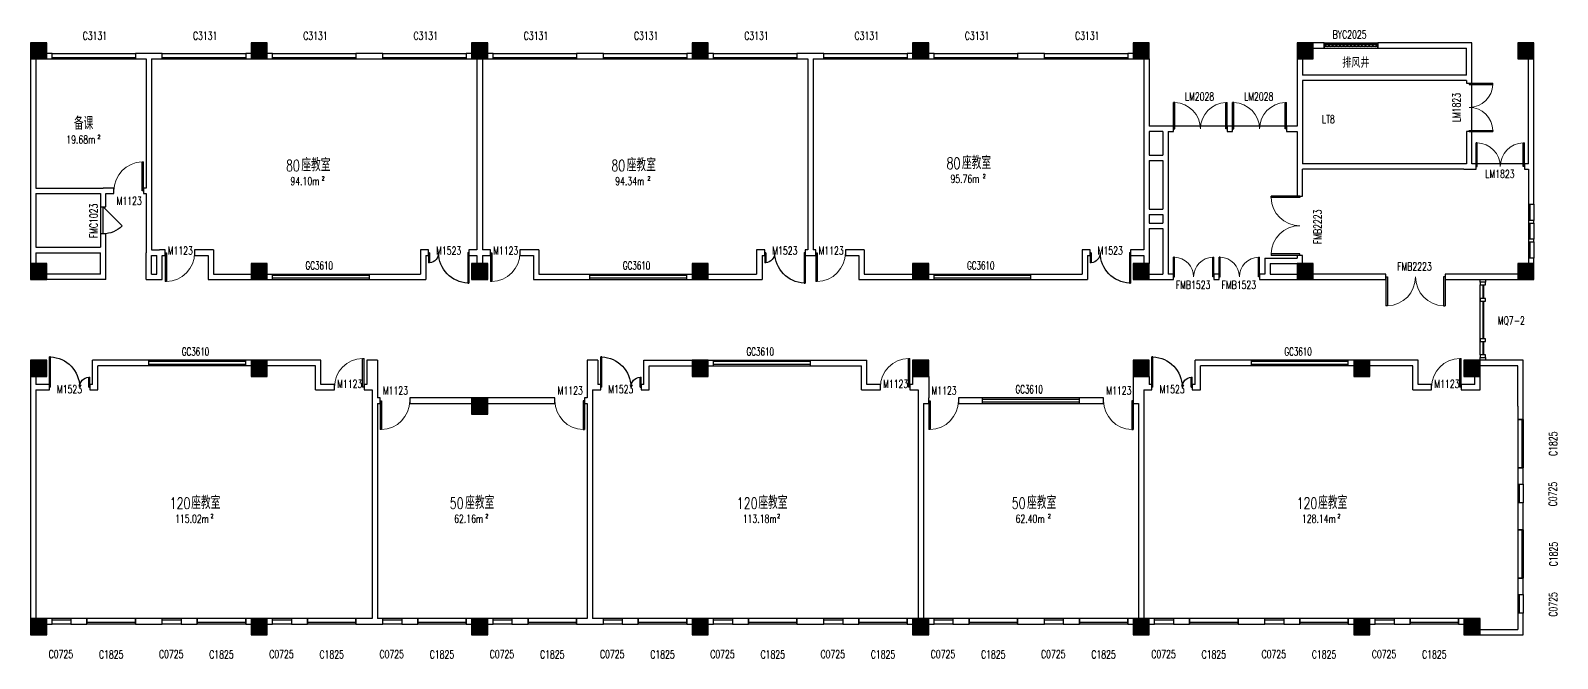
# Model space of a CAD drawing. Header units: millimetres. Extents: x 0 to 180559, y 0 to 202470.
# Drawn here: x 95007 to 151785, y 35522 to 58853 of the extents above; entities that cross this region are included whole.
import ezdxf

# ---------------------------------------------------------------- set-up
doc = ezdxf.new("R2010")
doc.units = ezdxf.units.MM
doc.linetypes.add('DASH', pattern=[0.35, 0.25, -0.1])
for name, color, linetype in [('3T_BAR', 7, 'Continuous'), ('COLUMN', 242, 'Continuous'), ('CURTWALL', 122, 'Continuous'), ('DOOR', 242, 'Continuous'), ('DOOR_FIRE', 4, 'Continuous'), ('DOOR_FIRE_TEXT', 7, 'Continuous'), ('PUB_HATCH', 8, 'Continuous'), ('SPACE', 7, 'Continuous'), ('WALL', 152, 'Continuous'), ('WINDOW', 122, 'Continuous'), ('WINDOW_TEXT', 7, 'Continuous')]:
    doc.layers.add(name, color=color, linetype=linetype)
doc.styles.add('_TCH_SPACE', font='SIMPLEX', dxfattribs={"height": 5, "bigfont": 'GBCBIG'})
doc.styles.add('_TCH_WINDOW', font='SIMPLEX', dxfattribs={"height": 3.5, "bigfont": 'GBCBIG'})
doc.styles.add('仿宋单线', font='tjromans.shx', dxfattribs={"width": 0.65, "bigfont": 'tjhztxt.shx'})

# ---------------------------------------------------------------- blocks, each defined once
blk = doc.blocks.new('WD-HIGH')
at = {"layer": 'WINDOW'}
for p, q in [((1050564, 1525426), (1050564, 1525626)), ((1054164, 1525426), (1054164, 1525626))]:
    blk.add_line(p, q, dxfattribs=at)
at = {"layer": 'WINDOW', "linetype": 'DASH', "extrusion": (0, 0, -1)}
for p, q in [((1054164, 1525576), (1050564, 1525576)), ((1054164, 1525476), (1050564, 1525476))]:
    blk.add_line(p, q, dxfattribs=at)
at = {"layer": 'WINDOW_TEXT', "style": '仿宋单线', "width": 0.65}
blk.add_text('GC3610', height=300, dxfattribs=at).set_placement((1051788, 1525799))
blk = doc.blocks.new('$WINLIB2D$00000004')
at = {"color": 0}
for points in [[(-0.5, 0.5), (-0.5, -0.5)], [(-0.5, 0.5), (0.5, 0.5)], [(0.5, -0.5), (0.5, 0.5)], [(-0.5, 0.241), (0.5, 0.241)], [(-0.5, -0.5), (0.5, -0.5)]]:
    blk.add_lwpolyline(points, dxfattribs=at)
blk = doc.blocks.new('$DorLib2D$00000002')
for p, q in [((-0.5, 0), (-0.5, 0.4875)), ((-0.475, 0.4875), (-0.5, 0.4875)), ((-0.475, 0), (-0.475, 0.4875)), ((0.475, 0), (0.475, 0.4875)), ((0.475, 0.4875), (0.5, 0.4875)), ((0.5, 0), (0.5, 0.4875)), ((-0.5, 0), (-0.475, 0)), ((0.5, 0), (0.475, 0))]:
    blk.add_line(p, q)
at = {"lineweight": 13}
for centre, start, end in [((-0.4875, 0), 0, 88.53072), ((0.4875, 0), 91.46928, 180)]:
    blk.add_arc(centre, 0.4875, start, end, dxfattribs=at)
blk = doc.blocks.new('_FZH')
blk.add_lwpolyline([(-0.5, -0.5), (0.5, -0.5), (0.5, 0.5), (-0.5, 0.5)], close=True)
at = {"layer": 'PUB_HATCH'}
blk.add_solid([(-0.5, -0.5), (0.5, -0.5), (-0.5, 0.5), (0.5, 0.5)], dxfattribs=at)
blk = doc.blocks.new('$DorLib2D$00000001')
for p, q in [((0.45, 0.975), (0.5, 0.975)), ((0.45, 0), (0.45, 0.975)), ((0.5, 0), (0.5, 0.975)), ((0.5, 0), (0.45, 0))]:
    blk.add_line(p, q)
at = {"lineweight": 13}
blk.add_arc((0.475, 0), 0.975, 91.4693, 180, dxfattribs=at)
blk = doc.blocks.new('$DorLib2D$00000225')
at = {"color": 0}
for p, q in [((0.475, -0.001), (0.475, 0.752)), ((0.475, 0.752), (0.5, 0.752)), ((0.5, -0.001), (0.5, 0.752)), ((-0.5, 0), (-0.5, 0.252)), ((-0.475, 0.252), (-0.5, 0.252)), ((-0.475, 0), (-0.475, 0.252)), ((-0.475, 0), (-0.5, 0)), ((0.475, -0.001), (0.5, -0.001))]:
    blk.add_line(p, q, dxfattribs=at)
for centre, radius, start, end in [((0.505, -0.002), 0.755, 92.2493, 179.7238), ((-0.501, 0.003), 0.251, 359.7899, 84.0974)]:
    blk.add_arc(centre, radius, start, end, dxfattribs=at)
blk = doc.blocks.new('$WINLIB2D$00000039')
at = {"color": 0}
for points in [[(-0.5, 0.5), (-0.5, -0.5)], [(0.5, 0.5), (-0.5, 0.5)], [(0.5, -0.5), (0.5, 0.5)], [(-0.5, 0.167), (0.5, 0.167)], [(-0.452, -0.167), (-0.5, 0.084)], [(-0.384, -0.167), (-0.448, 0.167)], [(-0.316, -0.167), (-0.38, 0.167)], [(-0.248, -0.167), (-0.312, 0.167)], [(-0.18, -0.167), (-0.244, 0.167)], [(-0.112, -0.167), (-0.176, 0.167)], [(-0.044, -0.167), (-0.108, 0.167)], [(0.024, -0.167), (-0.04, 0.167)], [(0.092, -0.167), (0.028, 0.167)], [(0.16, -0.167), (0.096, 0.167)], [(0.228, -0.167), (0.164, 0.167)], [(0.296, -0.167), (0.232, 0.167)], [(0.364, -0.167), (0.3, 0.167)], [(0.432, -0.167), (0.368, 0.167)], [(0.5, -0.167), (0.436, 0.167)], [(-0.5, -0.167), (0.5, -0.167)], [(0.5, -0.5), (-0.5, -0.5)]]:
    blk.add_lwpolyline(points, dxfattribs=at)
blk = doc.blocks.new('$DorLib2D$00000114')
at = {"color": 0}
blk.add_line((0.5, 0), (-0.207, 0.707), dxfattribs=at)
blk.add_arc((0.5, 0), 1, 135, 180, dxfattribs=at)

msp = doc.modelspace()

# ---------------------------------------------------------------- linework, layer by layer
at = {"layer": '3T_BAR'}
for p, q in [((148907, 49500), (148907, 49400)), ((149107, 49500), (148907, 49500)), ((148907, 49400), (149107, 49400)), ((149107, 49400), (149107, 49500)), ((148907, 48900), (148907, 48800)), ((149107, 48900), (148907, 48900)), ((149107, 48800), (149107, 48900)), ((148907, 48800), (149107, 48800)), ((148907, 47400), (148907, 47300)), ((149107, 47400), (148907, 47400)), ((148907, 47300), (149107, 47300)), ((149107, 47300), (149107, 47400)), ((148907, 46800), (148907, 46700)), ((149107, 46800), (148907, 46800)), ((148907, 46700), (149107, 46700)), ((149107, 46700), (149107, 46800))]:
    msp.add_line(p, q, dxfattribs=at)
at = {"layer": '3T_BAR', "ltscale": 20}
msp.add_line((148907, 46800), (148907, 49400), dxfattribs=at)
for points in [[(148907, 49600), (149107, 49600), (149107, 49500), (148907, 49500)], [(148907, 46700), (149107, 46700), (149107, 46600), (148907, 46600)]]:
    msp.add_lwpolyline(points, close=True, dxfattribs=at)
at = {"layer": 'CURTWALL'}
for p, q in [((149012, 49400), (149012, 48900)), ((149032, 49400), (149032, 48900)), ((149012, 48800), (149012, 47400)), ((149032, 48800), (149032, 47400)), ((149012, 47300), (149012, 46800)), ((149032, 47300), (149032, 46800))]:
    msp.add_line(p, q, dxfattribs=at)
at = {"layer": 'DOOR_FIRE'}
msp.add_line((97707, 51300), (97707, 52300), dxfattribs=at)
at = {"layer": 'WALL'}
for p, q in [((95807, 58000), (95607, 58000)), ((95807, 57800), (95807, 58000)), ((99407, 58000), (98907, 58000)), ((98907, 58000), (98907, 57800)), ((99907, 58000), (99407, 58000)), ((99907, 57800), (99907, 58000)), ((103207, 58000), (103007, 58000)), ((103007, 58000), (103007, 57800)), ((104007, 58000), (103807, 58000)), ((104007, 57800), (104007, 58000)), ((108107, 58000), (107107, 58000)), ((107107, 58000), (107107, 57800)), ((108107, 57800), (108107, 58000)), ((111407, 58000), (111207, 58000)), ((111207, 58000), (111207, 57800)), ((112207, 58000), (112007, 58000)), ((112207, 57800), (112207, 58000)), ((116307, 58000), (115307, 58000)), ((115307, 58000), (115307, 57800)), ((116307, 57800), (116307, 58000)), ((119607, 58000), (119407, 58000)), ((119407, 58000), (119407, 57800)), ((120407, 58000), (120207, 58000)), ((120407, 57800), (120407, 58000)), ((124007, 58000), (123507, 58000)), ((123507, 58000), (123507, 57800)), ((124507, 58000), (124007, 58000)), ((124507, 57800), (124507, 58000)), ((127807, 58000), (127607, 58000)), ((127607, 58000), (127607, 57800)), ((128607, 58000), (128407, 58000)), ((128607, 57800), (128607, 58000)), ((132707, 58000), (131707, 58000)), ((131707, 58000), (131707, 57800)), ((132707, 57800), (132707, 58000)), ((136007, 58000), (135807, 58000)), ((135807, 58000), (135807, 57800)), ((143107, 58400), (142707, 58400)), ((142707, 58200), (143107, 58200)), ((143107, 58200), (143107, 58400)), ((148607, 58400), (145107, 58400)), ((145107, 58400), (145107, 58200)), ((145107, 58200), (148407, 58200)), ((148407, 57200), (148407, 58200)), ((148607, 57120), (148607, 58400)), ((95007, 57800), (95007, 52900)), ((95207, 57800), (95207, 53000)), ((95607, 57800), (95807, 57800)), ((98907, 57800), (99307, 57800)), ((99307, 57800), (99307, 53000)), ((99507, 57800), (99907, 57800)), ((99507, 57800), (99507, 52900)), ((103007, 57800), (103207, 57800)), ((103807, 57800), (104007, 57800)), ((107107, 57800), (108107, 57800)), ((111207, 57800), (111407, 57800)), ((111607, 57800), (111607, 50700)), ((111807, 57800), (111807, 50700)), ((112007, 57800), (112207, 57800)), ((115307, 57800), (116307, 57800)), ((119407, 57800), (119607, 57800)), ((120207, 57800), (120407, 57800)), ((123507, 57800), (123907, 57800)), ((123907, 57800), (123907, 50700)), ((124107, 57800), (124107, 50700)), ((124107, 57800), (124507, 57800)), ((127607, 57800), (127807, 57800)), ((128407, 57800), (128607, 57800)), ((131707, 57800), (132707, 57800)), ((135807, 57800), (136007, 57800)), ((136407, 57800), (136407, 55200)), ((136607, 57800), (136607, 55300)), ((142107, 57800), (142107, 57120)), ((142307, 57800), (142307, 57200)), ((150707, 53900), (150707, 57800)), ((150907, 53800), (150907, 57800)), ((142107, 57120), (142107, 55300)), ((148407, 57200), (142307, 57200)), ((148407, 57000), (142307, 57000)), ((142307, 57000), (142307, 55200)), ((148407, 57000), (148407, 56900)), ((148407, 56900), (148607, 56900)), ((148607, 56900), (148607, 57120)), ((136407, 55200), (136407, 54120)), ((137007, 55300), (136607, 55300)), ((136607, 55100), (136607, 54220)), ((137107, 55100), (136607, 55100)), ((137507, 55300), (137007, 55300)), ((137107, 55100), (137107, 54220)), ((137307, 55100), (137507, 55100)), ((137307, 55100), (137307, 54120)), ((137507, 55100), (137507, 55300)), ((139707, 55300), (139507, 55300)), ((139507, 55300), (139507, 55100)), ((139507, 55100), (139707, 55100)), ((139707, 55100), (139707, 55300)), ((142107, 55300), (141707, 55300)), ((141707, 55300), (141707, 55100)), ((141707, 55100), (142107, 55100)), ((142107, 55100), (142107, 53800)), ((142307, 55200), (142307, 53900)), ((148607, 55100), (148407, 55100)), ((148407, 55100), (148407, 53900)), ((148607, 53900), (148607, 55100)), ((136407, 54120), (136407, 52120)), ((136607, 54220), (137107, 54220)), ((136607, 54020), (137107, 54020)), ((136607, 54020), (136607, 52220)), ((137107, 54020), (137107, 52220)), ((137307, 54120), (137307, 52720)), ((142107, 53800), (142107, 52700)), ((148407, 53900), (142307, 53900)), ((142307, 52700), (142307, 53700)), ((148307, 53700), (142307, 53700)), ((148307, 53700), (148757, 53700)), ((148757, 53900), (148607, 53900)), ((148757, 53700), (148757, 53900)), ((150707, 53900), (150557, 53900)), ((150557, 53900), (150557, 53700)), ((150557, 53700), (150707, 53700)), ((150707, 53700), (150707, 52400)), ((150907, 52400), (150907, 53800)), ((95007, 52900), (95007, 50700)), ((95207, 53000), (97707, 53000)), ((98107, 53000), (97707, 53000)), ((98107, 52800), (98107, 53000)), ((99307, 53000), (99207, 53000)), ((99207, 53000), (99207, 52800)), ((99507, 52900), (99507, 50700)), ((95207, 52800), (97607, 52800)), ((95207, 52800), (95207, 50800)), ((97607, 52800), (97607, 52300)), ((97607, 52300), (97807, 52300)), ((97807, 52800), (98107, 52800)), ((97807, 52300), (97807, 52800)), ((99207, 52800), (99307, 52800)), ((99307, 52800), (99307, 50600)), ((137307, 52720), (137307, 52120)), ((142107, 52700), (142307, 52700)), ((150707, 52400), (150907, 52400)), ((136407, 52120), (136407, 51600)), ((136607, 52220), (137107, 52220)), ((136607, 52020), (136967, 52020)), ((136607, 52020), (136607, 51700)), ((136607, 51700), (137107, 51700)), ((136967, 52020), (137107, 52020)), ((137107, 52020), (137107, 51700)), ((137307, 52120), (137307, 51600)), ((150907, 51800), (150707, 51800)), ((150707, 51800), (150707, 51700)), ((150707, 51700), (150907, 51700)), ((150907, 51700), (150907, 51800)), ((97807, 51300), (97607, 51300)), ((97607, 51300), (97607, 50800)), ((97807, 50700), (97807, 51300)), ((136407, 51600), (136407, 50700)), ((136607, 51500), (137107, 51500)), ((136607, 51500), (136607, 50600)), ((137107, 51500), (137107, 49800)), ((137307, 51600), (137307, 49800)), ((95007, 50700), (95007, 50200)), ((95207, 50800), (97607, 50800)), ((95207, 50600), (97607, 50600)), ((95207, 50600), (95207, 50200)), ((97607, 49800), (97607, 50600)), ((97807, 49600), (97807, 50700)), ((99307, 49600), (99307, 50600)), ((99507, 50700), (99807, 50700)), ((100007, 50700), (99807, 50700)), ((100007, 50500), (100007, 50700)), ((101807, 50700), (101107, 50700)), ((101107, 50700), (101107, 50500)), ((101807, 50700), (101807, 49800)), ((109807, 50700), (109507, 50700)), ((109507, 50700), (109507, 49800)), ((109807, 50500), (109807, 50700)), ((111607, 50700), (111307, 50700)), ((111307, 50700), (111307, 50500)), ((112107, 50700), (111807, 50700)), ((112107, 50500), (112107, 50700)), ((113907, 50700), (113207, 50700)), ((113207, 50700), (113207, 50500)), ((113907, 50700), (113907, 49800)), ((122307, 50700), (122007, 50700)), ((122007, 50700), (122007, 49800)), ((122307, 50500), (122307, 50700)), ((123907, 50700), (123807, 50700)), ((123807, 50700), (123807, 50500)), ((124207, 50700), (124107, 50700)), ((124207, 50500), (124207, 50700)), ((126007, 50700), (125307, 50700)), ((125307, 50700), (125307, 50500)), ((126007, 50700), (126007, 49800)), ((134407, 50700), (134107, 50700)), ((134107, 50700), (134107, 49800)), ((134407, 50500), (134407, 50700)), ((136407, 50700), (135907, 50700)), ((135907, 50700), (135907, 50500)), ((136607, 50600), (136607, 50200)), ((150907, 51100), (150707, 51100)), ((150707, 51100), (150707, 51000)), ((150707, 51000), (150907, 51000)), ((150907, 51000), (150907, 51100)), ((99507, 50500), (99707, 50500)), ((99507, 49800), (99507, 50500)), ((99707, 49800), (99707, 50500)), ((99907, 49600), (99907, 50500)), ((99907, 50500), (100007, 50500)), ((101107, 50500), (101607, 50500)), ((101607, 50500), (101607, 49600)), ((109707, 50500), (109807, 50500)), ((109707, 50500), (109707, 49600)), ((111307, 50500), (111607, 50500)), ((111607, 50500), (111607, 50200)), ((111807, 50500), (112107, 50500)), ((111807, 50500), (111807, 50200)), ((113207, 50500), (113707, 50500)), ((113707, 50500), (113707, 49600)), ((122207, 50500), (122307, 50500)), ((122207, 50500), (122207, 49600)), ((123807, 50500), (124007, 50500)), ((124007, 50500), (124207, 50500)), ((125307, 50500), (125807, 50500)), ((125807, 50500), (125807, 49600)), ((134307, 50500), (134407, 50500)), ((134307, 50500), (134307, 49600)), ((135907, 50500), (136407, 50500)), ((136407, 50500), (136407, 50200)), ((140907, 50400), (142107, 50400)), ((140907, 50400), (140907, 49800)), ((141107, 50200), (142107, 50200)), ((141107, 50200), (141107, 49800)), ((142307, 50500), (142107, 50500)), ((142107, 50500), (142107, 50400)), ((142307, 50200), (142307, 50500)), ((150907, 50400), (150707, 50400)), ((150707, 50400), (150707, 50200)), ((150907, 50200), (150907, 50400)), ((97607, 49800), (95607, 49800)), ((97807, 49600), (95607, 49600)), ((99307, 49600), (99907, 49600)), ((99507, 49800), (99707, 49800)), ((101607, 49600), (103207, 49600)), ((101807, 49800), (103207, 49800)), ((103807, 49800), (109507, 49800)), ((103807, 49600), (109707, 49600)), ((113707, 49600), (119607, 49600)), ((113907, 49800), (119607, 49800)), ((120207, 49800), (122007, 49800)), ((120207, 49600), (122207, 49600)), ((125807, 49600), (127807, 49600)), ((126007, 49800), (127807, 49800)), ((128407, 49800), (134107, 49800)), ((128407, 49600), (134307, 49600)), ((136607, 49800), (137107, 49800)), ((136607, 49600), (137007, 49600)), ((137007, 49600), (137507, 49600)), ((137507, 49800), (137307, 49800)), ((137507, 49600), (137507, 49800)), ((139207, 49800), (139007, 49800)), ((139007, 49800), (139007, 49600)), ((139007, 49600), (139207, 49600)), ((139207, 49600), (139207, 49800)), ((140907, 49800), (140707, 49800)), ((140707, 49800), (140707, 49600)), ((140707, 49600), (141207, 49600)), ((141107, 49800), (142107, 49800)), ((141207, 49600), (142107, 49600)), ((145407, 49800), (142707, 49800)), ((142707, 49600), (145407, 49600)), ((145407, 49600), (145407, 49800)), ((150307, 49800), (147607, 49800)), ((147607, 49800), (147607, 49600)), ((147607, 49600), (150307, 49600)), ((97307, 45700), (97307, 46600)), ((103207, 46600), (97307, 46600)), ((105807, 46600), (103807, 46600)), ((105807, 45700), (105807, 46600)), ((107507, 46600), (107507, 45700)), ((107907, 46600), (107507, 46600)), ((107907, 46600), (107907, 45600)), ((115707, 46600), (115707, 45600)), ((116107, 46600), (115707, 46600)), ((116107, 46600), (116107, 45700)), ((117807, 45700), (117807, 46600)), ((117807, 46600), (119607, 46600)), ((120207, 46600), (126107, 46600)), ((126107, 45700), (126107, 46600)), ((138307, 45700), (138307, 46600)), ((144207, 46600), (138307, 46600)), ((146607, 46600), (144807, 46600)), ((146607, 45700), (146607, 46600)), ((150507, 46600), (148907, 46600)), ((150507, 44900), (150507, 46600)), ((95007, 46000), (95007, 45600)), ((95207, 46000), (95207, 45700)), ((95307, 46300), (95307, 46300)), ((95307, 46200), (95307, 46200)), ((95307, 46100), (95307, 46100)), ((97507, 45500), (97507, 46400)), ((103207, 46400), (97507, 46400)), ((105607, 46400), (103807, 46400)), ((105607, 45500), (105607, 46400)), ((118007, 45500), (118007, 46400)), ((118007, 46400), (119607, 46400)), ((120207, 46400), (125907, 46400)), ((125907, 45500), (125907, 46400)), ((127807, 46000), (127807, 45700)), ((128407, 46000), (128407, 45600)), ((136007, 46000), (136007, 45600)), ((136607, 46000), (136607, 45700)), ((138507, 45500), (138507, 46400)), ((144207, 46400), (138507, 46400)), ((146407, 46400), (144807, 46400)), ((146407, 45500), (146407, 46400)), ((148707, 45700), (148707, 46000)), ((150307, 46400), (148907, 46400)), ((148907, 45500), (148907, 46000)), ((150307, 44900), (150307, 46400)), ((95007, 45600), (95007, 37000)), ((95707, 45700), (95207, 45700)), ((95207, 45500), (95707, 45500)), ((95207, 45500), (95207, 37000)), ((95707, 45500), (95707, 45700)), ((97307, 45700), (97207, 45700)), ((97207, 45700), (97207, 45500)), ((97207, 45500), (97507, 45500)), ((105607, 45500), (106307, 45500)), ((106307, 45700), (105807, 45700)), ((106307, 45500), (106307, 45700)), ((107507, 45700), (107407, 45700)), ((107407, 45700), (107407, 45500)), ((107407, 45500), (107707, 45500)), ((107707, 45500), (107707, 44900)), ((107907, 45600), (107907, 45200)), ((115707, 45600), (115707, 45200)), ((115907, 45500), (116207, 45500)), ((115907, 45500), (115907, 44900)), ((116207, 45700), (116107, 45700)), ((116207, 45500), (116207, 45700)), ((117807, 45700), (117707, 45700)), ((117707, 45700), (117707, 45500)), ((117707, 45500), (118007, 45500)), ((125907, 45500), (126607, 45500)), ((126607, 45700), (126107, 45700)), ((126607, 45500), (126607, 45700)), ((127807, 45700), (127707, 45700)), ((127707, 45700), (127707, 45500)), ((127707, 45500), (128007, 45500)), ((128007, 45500), (128007, 44900)), ((128407, 45600), (128407, 45200)), ((136007, 45600), (136007, 45200)), ((136407, 45500), (136707, 45500)), ((136407, 45500), (136407, 44900)), ((136707, 45700), (136607, 45700)), ((136707, 45500), (136707, 45700)), ((138307, 45700), (138207, 45700)), ((138207, 45700), (138207, 45500)), ((138207, 45500), (138507, 45500)), ((146407, 45500), (147107, 45500)), ((147107, 45700), (146607, 45700)), ((147107, 45500), (147107, 45700)), ((148707, 45700), (148207, 45700)), ((148207, 45700), (148207, 45500)), ((148207, 45500), (148907, 45500)), ((107707, 44900), (107707, 37000)), ((108007, 45200), (107907, 45200)), ((107907, 45000), (108007, 45000)), ((107907, 45000), (107907, 37000)), ((108007, 45000), (108007, 45200)), ((111407, 45200), (109107, 45200)), ((109107, 45200), (109107, 45000)), ((109107, 45000), (111407, 45000)), ((114507, 45200), (112007, 45200)), ((112007, 45000), (114507, 45000)), ((114507, 45000), (114507, 45200)), ((115707, 45200), (115607, 45200)), ((115607, 45200), (115607, 45000)), ((115607, 45000), (115707, 45000)), ((115707, 45000), (115707, 37000)), ((115907, 44900), (115907, 37000)), ((128007, 44900), (128007, 37000)), ((128207, 45000), (128407, 45000)), ((128207, 45000), (128207, 37000)), ((128407, 45000), (128407, 45200)), ((134907, 45200), (129507, 45200)), ((129507, 45200), (129507, 45000)), ((129507, 45000), (134907, 45000)), ((134907, 45000), (134907, 45200)), ((136007, 45200), (136007, 45000)), ((136007, 45000), (136207, 45000)), ((136207, 45000), (136207, 37000)), ((136407, 44900), (136407, 37000)), ((150307, 44900), (150307, 44400)), ((150507, 44400), (150507, 44900)), ((150307, 44400), (150507, 44400)), ((150507, 42600), (150307, 42600)), ((150307, 42600), (150307, 42000)), ((150507, 42000), (150507, 42600)), ((150307, 42000), (150507, 42000)), ((150507, 41300), (150307, 41300)), ((150307, 41300), (150307, 40300)), ((150507, 40300), (150507, 41300)), ((150307, 40300), (150507, 40300)), ((150507, 38500), (150307, 38500)), ((150307, 38500), (150307, 37900)), ((150507, 37900), (150507, 38500)), ((150307, 37900), (150507, 37900)), ((95806, 37000), (95607, 37000)), ((95806, 36800), (95806, 37000)), ((97106, 37000), (96506, 37000)), ((96506, 37000), (96506, 36800)), ((97106, 36800), (97106, 37000)), ((99907, 37000), (98906, 37000)), ((98906, 37000), (98906, 36800)), ((99907, 36800), (99907, 37000)), ((101207, 37000), (100607, 37000)), ((100607, 37000), (100607, 36800)), ((101207, 36800), (101207, 37000)), ((103207, 37000), (103007, 37000)), ((103007, 37000), (103007, 36800)), ((104007, 37000), (103807, 37000)), ((104007, 36800), (104007, 37000)), ((105307, 37000), (104707, 37000)), ((104707, 37000), (104707, 36800)), ((105307, 36800), (105307, 37000)), ((107707, 37000), (107107, 37000)), ((107107, 37000), (107107, 36800)), ((108107, 37000), (107907, 37000)), ((108107, 36800), (108107, 37000)), ((109407, 37000), (108807, 37000)), ((108807, 37000), (108807, 36800)), ((109407, 36800), (109407, 37000)), ((111407, 37000), (111207, 37000)), ((111207, 37000), (111207, 36800)), ((112207, 37000), (112007, 37000)), ((112207, 36800), (112207, 37000)), ((113507, 37000), (112907, 37000)), ((112907, 37000), (112907, 36800)), ((113507, 36800), (113507, 37000)), ((115707, 37000), (115307, 37000)), ((115307, 37000), (115307, 36800)), ((116307, 37000), (115907, 37000)), ((116307, 36800), (116307, 37000)), ((117607, 37000), (117007, 37000)), ((117007, 37000), (117007, 36800)), ((117607, 36800), (117607, 37000)), ((119607, 37000), (119407, 37000)), ((119407, 37000), (119407, 36800)), ((120407, 37000), (120207, 37000)), ((120407, 36800), (120407, 37000)), ((121707, 37000), (121107, 37000)), ((121107, 37000), (121107, 36800)), ((121707, 36800), (121707, 37000)), ((124507, 37000), (123507, 37000)), ((123507, 37000), (123507, 36800)), ((124507, 36800), (124507, 37000)), ((125807, 37000), (125207, 37000)), ((125207, 37000), (125207, 36800)), ((125807, 36800), (125807, 37000)), ((127807, 37000), (127607, 37000)), ((127607, 37000), (127607, 36800)), ((128607, 37000), (128407, 37000)), ((128607, 36800), (128607, 37000)), ((129907, 37000), (129307, 37000)), ((129307, 37000), (129307, 36800)), ((129907, 36800), (129907, 37000)), ((132707, 37000), (131707, 37000)), ((131707, 37000), (131707, 36800)), ((132707, 36800), (132707, 37000)), ((134007, 37000), (133407, 37000)), ((133407, 37000), (133407, 36800)), ((134007, 36800), (134007, 37000)), ((136007, 37000), (135807, 37000)), ((135807, 37000), (135807, 36800)), ((136807, 37000), (136607, 37000)), ((136807, 36800), (136807, 37000)), ((138107, 37000), (137507, 37000)), ((137507, 37000), (137507, 36800)), ((138107, 36800), (138107, 37000)), ((140907, 37000), (139907, 37000)), ((139907, 37000), (139907, 36800)), ((140907, 36800), (140907, 37000)), ((142207, 37000), (141607, 37000)), ((141607, 37000), (141607, 36800)), ((142207, 36800), (142207, 37000)), ((144207, 37000), (144007, 37000)), ((144007, 37000), (144007, 36800)), ((145007, 37000), (144807, 37000)), ((145007, 36800), (145007, 37000)), ((146307, 37000), (145707, 37000)), ((145707, 37000), (145707, 36800)), ((146307, 36800), (146307, 37000)), ((148307, 37000), (148107, 37000)), ((148107, 37000), (148107, 36800)), ((150507, 37200), (150307, 37200)), ((150307, 37200), (150307, 36600)), ((150507, 36400), (150507, 37200)), ((95607, 36800), (95806, 36800)), ((96506, 36800), (97106, 36800)), ((98906, 36800), (99907, 36800)), ((100607, 36800), (101207, 36800)), ((103007, 36800), (103207, 36800)), ((103807, 36800), (104007, 36800)), ((104707, 36800), (105307, 36800)), ((107107, 36800), (107607, 36800)), ((107607, 36800), (108107, 36800)), ((108807, 36800), (109407, 36800)), ((111207, 36800), (111407, 36800)), ((112007, 36800), (112207, 36800)), ((112907, 36800), (113507, 36800)), ((115307, 36800), (115807, 36800)), ((115807, 36800), (116307, 36800)), ((117007, 36800), (117607, 36800)), ((119407, 36800), (119607, 36800)), ((120207, 36800), (120407, 36800)), ((121107, 36800), (121707, 36800)), ((123507, 36800), (124507, 36800)), ((125207, 36800), (125807, 36800)), ((127607, 36800), (127807, 36800)), ((128407, 36800), (128607, 36800)), ((129307, 36800), (129907, 36800)), ((131707, 36800), (132707, 36800)), ((133407, 36800), (134007, 36800)), ((135807, 36800), (136007, 36800)), ((136607, 36800), (136807, 36800)), ((137507, 36800), (138107, 36800)), ((139907, 36800), (140907, 36800)), ((141607, 36800), (142207, 36800)), ((144007, 36800), (144207, 36800)), ((144807, 36800), (145007, 36800)), ((145707, 36800), (146307, 36800)), ((148107, 36800), (148307, 36800)), ((148907, 36600), (150307, 36600)), ((148907, 36400), (150507, 36400))]:
    msp.add_line(p, q, dxfattribs=at)
at = {"layer": 'WINDOW'}
for p, q in [((148607, 55100), (148607, 56900)), ((139507, 55300), (137507, 55300)), ((141707, 55300), (139707, 55300)), ((150557, 53900), (148757, 53900))]:
    msp.add_line(p, q, dxfattribs=at)
at = {"layer": 'WINDOW', "ltscale": 20}
msp.add_lwpolyline([(97607, 52300), (97607, 51300)], dxfattribs=at)

# ---------------------------------------------------------------- block references
at = {"layer": 'COLUMN', "xscale": 600}
for p, yscale, zscale in [((95307, 58100), 600, 600), ((103507, 58100), 600, 600), ((111707, 58100), 600, 600), ((119907, 58100), 600, 600), ((128107, 58100), 600, 600), ((136307, 58100), 600, 600), ((95307, 49900), 600, 600), ((103507, 49900), 600, 600), ((111707, 49900), 600, 600), ((119907, 49900), 600, 600), ((128107, 49900), 600, 600), ((136307, 49900), 600, 600), ((95307, 46300), 600, 600), ((103507, 46300), 600, 600), ((119907, 46300), 600, 600), ((128107, 46300), 600, 600), ((136307, 46300), 600, 600), ((144507, 46300), 600, 600), ((148607, 46300), 600, 600), ((111707, 44900), 599.999999725027, 599.999999725027), ((95307, 36700), 600, 600), ((103507, 36700), 600, 600), ((111707, 36700), 600, 600), ((119907, 36700), 600, 600), ((128107, 36700), 600, 600), ((136307, 36700), 600, 600), ((144507, 36700), 600, 600), ((148607, 36700), 600, 600)]:
    msp.add_blockref('_FZH', p, dxfattribs=dict(at, yscale=yscale, zscale=zscale))
at = {"layer": 'COLUMN', "xscale": 600, "yscale": 600, "zscale": 600, "rotation": 90}
for p in [(142407, 58100), (150607, 58100), (142407, 49900), (150607, 49900)]:
    msp.add_blockref('_FZH', p, dxfattribs=at)
at = {"layer": 'DOOR'}
ref = msp.add_blockref('$DorLib2D$00000002', (148507, 56000), dxfattribs=dict(at, xscale=-1800, yscale=-1800, zscale=-1800, rotation=89.9999999998585))
ref.add_attrib('A', 'LM1823', (148180, 55445), dxfattribs={"layer": 'WINDOW_TEXT', "ltscale": 20, "height": 297.5, "rotation": 90, "style": '_TCH_WINDOW', "width": 0.705882})
ref = msp.add_blockref('$DorLib2D$00000002', (138507, 55200), dxfattribs=dict(at, xscale=2000, yscale=-2000, zscale=2000, rotation=180))
ref.add_attrib('A', 'LM2028', (137932, 56250), dxfattribs={"layer": 'WINDOW_TEXT', "ltscale": 20, "height": 297.5, "style": '_TCH_WINDOW', "width": 0.705882})
ref = msp.add_blockref('$DorLib2D$00000002', (140707, 55200), dxfattribs=dict(at, xscale=2000, yscale=-2000, zscale=2000, rotation=180))
ref.add_attrib('A', 'LM2028', (140132, 56252), dxfattribs={"layer": 'WINDOW_TEXT', "ltscale": 20, "height": 297.5, "style": '_TCH_WINDOW', "width": 0.705882})
ref = msp.add_blockref('$DorLib2D$00000002', (149657, 53800), dxfattribs=dict(at, xscale=1800, yscale=-1800, zscale=1800, rotation=179.9999999997506))
ref.add_attrib('A', 'LM1823', (149102, 53376), dxfattribs={"layer": 'WINDOW_TEXT', "ltscale": 20, "height": 297.5, "rotation": 360, "style": '_TCH_WINDOW', "width": 0.705882})
ref = msp.add_blockref('$DorLib2D$00000001', (98657, 52900), dxfattribs=dict(at, xscale=1100, yscale=1100, zscale=1100))
ref.add_attrib('A', 'M1123', (98207, 52376), dxfattribs={"layer": 'WINDOW_TEXT', "ltscale": 20, "height": 297.5, "style": '_TCH_WINDOW', "width": 0.705882})
ref = msp.add_blockref('$DorLib2D$00000001', (100557, 50600), dxfattribs=dict(at, xscale=-1100, yscale=-1100, zscale=-1100))
ref.add_attrib('A', 'M1123', (100107, 50526), dxfattribs={"layer": 'WINDOW_TEXT', "ltscale": 20, "height": 297.5, "style": '_TCH_WINDOW', "width": 0.705882})
ref = msp.add_blockref('$DorLib2D$00000225', (110557, 50600), dxfattribs=dict(at, xscale=-1500, yscale=1500, zscale=-1500, rotation=180))
ref.add_attrib('A', 'M1523', (110087, 50526), dxfattribs={"layer": 'WINDOW_TEXT', "ltscale": 20, "height": 297.5, "style": '_TCH_WINDOW', "width": 0.705882})
ref = msp.add_blockref('$DorLib2D$00000001', (112657, 50600), dxfattribs=dict(at, xscale=-1100, yscale=-1100, zscale=-1100))
ref.add_attrib('A', 'M1123', (112207, 50526), dxfattribs={"layer": 'WINDOW_TEXT', "ltscale": 20, "height": 297.5, "style": '_TCH_WINDOW', "width": 0.705882})
ref = msp.add_blockref('$DorLib2D$00000225', (123057, 50600), dxfattribs=dict(at, xscale=-1500, yscale=1500, zscale=-1500, rotation=180))
ref.add_attrib('A', 'M1523', (122587, 50526), dxfattribs={"layer": 'WINDOW_TEXT', "ltscale": 20, "height": 297.5, "style": '_TCH_WINDOW', "width": 0.705882})
ref = msp.add_blockref('$DorLib2D$00000001', (124757, 50600), dxfattribs=dict(at, xscale=-1100, yscale=-1100, zscale=-1100))
ref.add_attrib('A', 'M1123', (124307, 50526), dxfattribs={"layer": 'WINDOW_TEXT', "ltscale": 20, "height": 297.5, "style": '_TCH_WINDOW', "width": 0.705882})
ref = msp.add_blockref('$DorLib2D$00000225', (96457, 45600), dxfattribs=dict(at, xscale=-1500, yscale=1500, zscale=-1500))
ref.add_attrib('A', 'M1523', (95987, 45376), dxfattribs={"layer": 'WINDOW_TEXT', "ltscale": 20, "height": 297.5, "style": '_TCH_WINDOW', "width": 0.705882})
ref = msp.add_blockref('$DorLib2D$00000001', (106857, 45600), dxfattribs=dict(at, xscale=-1100, yscale=-1100, zscale=-1100, rotation=180.0000000037844))
ref.add_attrib('A', 'M1123', (106407, 45576), dxfattribs={"layer": 'WINDOW_TEXT', "ltscale": 20, "height": 297.5, "rotation": 0, "style": '_TCH_WINDOW', "width": 0.705882})
ref = msp.add_blockref('$DorLib2D$00000225', (116957, 45600), dxfattribs=dict(at, xscale=-1500, yscale=1500, zscale=-1500))
ref.add_attrib('A', 'M1523', (116487, 45376), dxfattribs={"layer": 'WINDOW_TEXT', "ltscale": 20, "height": 297.5, "style": '_TCH_WINDOW', "width": 0.705882})
ref = msp.add_blockref('$DorLib2D$00000001', (127157, 45600), dxfattribs=dict(at, xscale=-1100, yscale=-1100, zscale=-1100, rotation=180))
ref.add_attrib('A', 'M1123', (126707, 45576), dxfattribs={"layer": 'WINDOW_TEXT', "ltscale": 20, "height": 297.5, "style": '_TCH_WINDOW', "width": 0.705882})
ref = msp.add_blockref('$DorLib2D$00000225', (137457, 45600), dxfattribs=dict(at, xscale=-1500, yscale=1500, zscale=-1500))
ref.add_attrib('A', 'M1523', (136987, 45376), dxfattribs={"layer": 'WINDOW_TEXT', "ltscale": 20, "height": 297.5, "style": '_TCH_WINDOW', "width": 0.705882})
ref = msp.add_blockref('$DorLib2D$00000001', (147657, 45600), dxfattribs=dict(at, xscale=-1100, yscale=-1100, zscale=-1100, rotation=180))
ref.add_attrib('A', 'M1123', (147207, 45576), dxfattribs={"layer": 'WINDOW_TEXT', "ltscale": 20, "height": 297.5, "style": '_TCH_WINDOW', "width": 0.705882})
ref = msp.add_blockref('$DorLib2D$00000001', (108557, 45100), dxfattribs=dict(at, xscale=1100, yscale=1100, zscale=1100, rotation=180))
ref.add_attrib('A', 'M1123', (108107, 45327), dxfattribs={"layer": 'WINDOW_TEXT', "ltscale": 20, "height": 297.5, "style": '_TCH_WINDOW', "width": 0.705882})
ref = msp.add_blockref('$DorLib2D$00000001', (115057, 45100), dxfattribs=dict(at, xscale=-1100, yscale=1100, zscale=-1100, rotation=180))
ref.add_attrib('A', 'M1123', (114607, 45327), dxfattribs={"layer": 'WINDOW_TEXT', "ltscale": 20, "height": 297.5, "style": '_TCH_WINDOW', "width": 0.705882})
ref = msp.add_blockref('$DorLib2D$00000001', (128957, 45100), dxfattribs=dict(at, xscale=1100, yscale=1100, zscale=1100, rotation=180))
ref.add_attrib('A', 'M1123', (128507, 45327), dxfattribs={"layer": 'WINDOW_TEXT', "ltscale": 20, "height": 297.5, "style": '_TCH_WINDOW', "width": 0.705882})
ref = msp.add_blockref('$DorLib2D$00000001', (135457, 45100), dxfattribs=dict(at, xscale=-1100, yscale=1100, zscale=-1100, rotation=180))
ref.add_attrib('A', 'M1123', (135007, 45327), dxfattribs={"layer": 'WINDOW_TEXT', "ltscale": 20, "height": 297.5, "style": '_TCH_WINDOW', "width": 0.705882})
at = {"layer": 'DOOR_FIRE'}
ref = msp.add_blockref('$DorLib2D$00000114', (97707, 51800), dxfattribs=dict(at, xscale=1000, yscale=-1000, zscale=200, rotation=90))
ref.add_attrib('A', 'FMC1023', (97502, 51135), dxfattribs={"layer": 'DOOR_FIRE_TEXT', "ltscale": 20, "height": 297.5, "rotation": 90, "style": '_TCH_WINDOW', "width": 0.705882})
ref = msp.add_blockref('$DorLib2D$00000002', (142207, 51600), dxfattribs=dict(at, xscale=-2200, yscale=-2200, zscale=200, rotation=270))
ref.add_attrib('A', 'FMB2223', (143015, 50915), dxfattribs={"layer": 'DOOR_FIRE_TEXT', "ltscale": 20, "height": 297.5, "rotation": 90, "style": '_TCH_WINDOW', "width": 0.705882})
ref = msp.add_blockref('$DorLib2D$00000002', (138257, 49700), dxfattribs=dict(at, xscale=1500, yscale=1500, zscale=200))
ref.add_attrib('A', 'FMB1523', (137592, 49255), dxfattribs={"layer": 'DOOR_FIRE_TEXT', "ltscale": 20, "height": 297.5, "style": '_TCH_WINDOW', "width": 0.705882})
ref = msp.add_blockref('$DorLib2D$00000002', (139957, 49700), dxfattribs=dict(at, xscale=1500, yscale=1500, zscale=200))
ref.add_attrib('A', 'FMB1523', (139292, 49255), dxfattribs={"layer": 'DOOR_FIRE_TEXT', "ltscale": 20, "height": 297.5, "style": '_TCH_WINDOW', "width": 0.705882})
ref = msp.add_blockref('$DorLib2D$00000002', (146507, 49700), dxfattribs=dict(at, xscale=-2200, yscale=-2200, zscale=200))
ref.add_attrib('A', 'FMB2223', (145823, 49938), dxfattribs={"layer": 'DOOR_FIRE_TEXT', "ltscale": 20, "height": 297.5, "style": '_TCH_WINDOW', "width": 0.705882})
at = {"layer": 'WINDOW'}
ref = msp.add_blockref('$WINLIB2D$00000004', (97357, 57900), dxfattribs=dict(at, xscale=-3100, yscale=200, zscale=-3100, rotation=180))
ref.add_attrib('A', 'C3131', (96947, 58511), dxfattribs={"layer": 'WINDOW_TEXT', "ltscale": 20, "height": 297.5, "style": '_TCH_WINDOW', "width": 0.705882})
ref = msp.add_blockref('$WINLIB2D$00000004', (101457, 57900), dxfattribs=dict(at, xscale=-3100, yscale=200, zscale=-3100, rotation=180))
ref.add_attrib('A', 'C3131', (101047, 58511), dxfattribs={"layer": 'WINDOW_TEXT', "ltscale": 20, "height": 297.5, "style": '_TCH_WINDOW', "width": 0.705882})
ref = msp.add_blockref('$WINLIB2D$00000004', (105557, 57900), dxfattribs=dict(at, xscale=-3100, yscale=200, zscale=-3100, rotation=180.000000000013))
ref.add_attrib('A', 'C3131', (105147, 58511), dxfattribs={"layer": 'WINDOW_TEXT', "ltscale": 20, "height": 297.5, "style": '_TCH_WINDOW', "width": 0.705882})
ref = msp.add_blockref('$WINLIB2D$00000004', (109657, 57900), dxfattribs=dict(at, xscale=-3100, yscale=200, zscale=-3100, rotation=180.000000000013))
ref.add_attrib('A', 'C3131', (109247, 58511), dxfattribs={"layer": 'WINDOW_TEXT', "ltscale": 20, "height": 297.5, "style": '_TCH_WINDOW', "width": 0.705882})
ref = msp.add_blockref('$WINLIB2D$00000004', (113757, 57900), dxfattribs=dict(at, xscale=-3100, yscale=200, zscale=-3100, rotation=180.0000000000114))
ref.add_attrib('A', 'C3131', (113347, 58511), dxfattribs={"layer": 'WINDOW_TEXT', "ltscale": 20, "height": 297.5, "style": '_TCH_WINDOW', "width": 0.705882})
ref = msp.add_blockref('$WINLIB2D$00000004', (117857, 57900), dxfattribs=dict(at, xscale=-3100, yscale=200, zscale=-3100, rotation=180.0000000000114))
ref.add_attrib('A', 'C3131', (117447, 58511), dxfattribs={"layer": 'WINDOW_TEXT', "ltscale": 20, "height": 297.5, "style": '_TCH_WINDOW', "width": 0.705882})
ref = msp.add_blockref('$WINLIB2D$00000004', (121957, 57900), dxfattribs=dict(at, xscale=-3100, yscale=200, zscale=-3100, rotation=180))
ref.add_attrib('A', 'C3131', (121547, 58511), dxfattribs={"layer": 'WINDOW_TEXT', "ltscale": 20, "height": 297.5, "style": '_TCH_WINDOW', "width": 0.705882})
ref = msp.add_blockref('$WINLIB2D$00000004', (126057, 57900), dxfattribs=dict(at, xscale=-3100, yscale=200, zscale=-3100, rotation=180))
ref.add_attrib('A', 'C3131', (125647, 58511), dxfattribs={"layer": 'WINDOW_TEXT', "ltscale": 20, "height": 297.5, "style": '_TCH_WINDOW', "width": 0.705882})
ref = msp.add_blockref('$WINLIB2D$00000004', (130157, 57900), dxfattribs=dict(at, xscale=-3100, yscale=200, zscale=-3100, rotation=180.000000000013))
ref.add_attrib('A', 'C3131', (129747, 58511), dxfattribs={"layer": 'WINDOW_TEXT', "ltscale": 20, "height": 297.5, "style": '_TCH_WINDOW', "width": 0.705882})
ref = msp.add_blockref('$WINLIB2D$00000004', (134257, 57900), dxfattribs=dict(at, xscale=-3100, yscale=200, zscale=-3100, rotation=180.000000000013))
ref.add_attrib('A', 'C3131', (133847, 58511), dxfattribs={"layer": 'WINDOW_TEXT', "ltscale": 20, "height": 297.5, "style": '_TCH_WINDOW', "width": 0.705882})
ref = msp.add_blockref('$WINLIB2D$00000039', (144107, 58300), dxfattribs=dict(at, xscale=2000, yscale=200, zscale=2000, rotation=180))
ref.add_attrib('A', 'BYC2025', (143427, 58556), dxfattribs={"layer": 'WINDOW_TEXT', "ltscale": 20, "height": 297.5, "style": '_TCH_WINDOW', "width": 0.705882})
at = {"layer": 'WINDOW', "xscale": -600, "yscale": 200, "zscale": -600, "rotation": 90}
for p in [(150807, 52100), (150807, 51400), (150807, 50700)]:
    msp.add_blockref('$WINLIB2D$00000004', p, dxfattribs=at)
at = {"layer": 'WINDOW'}
ref = msp.add_blockref('$DorLib2D$00000225', (135157, 50600), dxfattribs=dict(at, xscale=-1500, yscale=1500, zscale=-1500, rotation=180))
ref.add_attrib('A', 'M1523', (134687, 50526), dxfattribs={"layer": 'WINDOW_TEXT', "ltscale": 20, "height": 297.5, "style": '_TCH_WINDOW', "width": 0.705882})
for p in [(-946557, -1475826), (-934757, -1475826), (-921957, -1475826), (-951157, -1479026), (-930157, -1479026), (-910157, -1479026), (-920157, -1480426)]:
    msp.add_blockref('WD-HIGH', p, dxfattribs=at)
ref = msp.add_blockref('$WINLIB2D$00000004', (150407, 43500), dxfattribs=dict(at, xscale=-1800, yscale=-200, zscale=-1800, rotation=90))
ref.add_attrib('A', 'C1825', (151773, 43045), dxfattribs={"layer": 'WINDOW_TEXT', "ltscale": 20, "height": 297.5, "rotation": 90, "style": '_TCH_WINDOW', "width": 0.705882})
ref = msp.add_blockref('$WINLIB2D$00000004', (150407, 41650), dxfattribs=dict(at, xscale=-700, yscale=200, zscale=-700, rotation=90))
ref.add_attrib('A', 'C0725', (151763, 41175), dxfattribs={"layer": 'WINDOW_TEXT', "ltscale": 20, "height": 297.5, "rotation": 90, "style": '_TCH_WINDOW', "width": 0.705882})
ref = msp.add_blockref('$WINLIB2D$00000004', (150407, 39400), dxfattribs=dict(at, xscale=-1800, yscale=-200, zscale=-1800, rotation=90))
ref.add_attrib('A', 'C1825', (151785, 38945), dxfattribs={"layer": 'WINDOW_TEXT', "ltscale": 20, "height": 297.5, "rotation": 90, "style": '_TCH_WINDOW', "width": 0.705882})
ref = msp.add_blockref('$WINLIB2D$00000004', (150407, 37550), dxfattribs=dict(at, xscale=-700, yscale=200, zscale=-700, rotation=90))
ref.add_attrib('A', 'C0725', (151774, 37075), dxfattribs={"layer": 'WINDOW_TEXT', "ltscale": 20, "height": 297.5, "rotation": 90, "style": '_TCH_WINDOW', "width": 0.705882})
ref = msp.add_blockref('$WINLIB2D$00000004', (96156, 36900), dxfattribs=dict(at, xscale=-700, yscale=200, zscale=-700))
ref.add_attrib('A', 'C0725', (95681, 35532), dxfattribs={"layer": 'WINDOW_TEXT', "ltscale": 20, "height": 297.5, "style": '_TCH_WINDOW', "width": 0.705882})
ref = msp.add_blockref('$WINLIB2D$00000004', (98006, 36900), dxfattribs=dict(at, xscale=-1800, yscale=-200, zscale=-1800))
ref.add_attrib('A', 'C1825', (97551, 35522), dxfattribs={"layer": 'WINDOW_TEXT', "ltscale": 20, "height": 297.5, "style": '_TCH_WINDOW', "width": 0.705882})
ref = msp.add_blockref('$WINLIB2D$00000004', (100257, 36900), dxfattribs=dict(at, xscale=-700, yscale=200, zscale=-700))
ref.add_attrib('A', 'C0725', (99782, 35532), dxfattribs={"layer": 'WINDOW_TEXT', "ltscale": 20, "height": 297.5, "style": '_TCH_WINDOW', "width": 0.705882})
ref = msp.add_blockref('$WINLIB2D$00000004', (102107, 36900), dxfattribs=dict(at, xscale=-1800, yscale=-200, zscale=-1800))
ref.add_attrib('A', 'C1825', (101652, 35522), dxfattribs={"layer": 'WINDOW_TEXT', "ltscale": 20, "height": 297.5, "style": '_TCH_WINDOW', "width": 0.705882})
ref = msp.add_blockref('$WINLIB2D$00000004', (104357, 36900), dxfattribs=dict(at, xscale=-700, yscale=200, zscale=-700))
ref.add_attrib('A', 'C0725', (103882, 35532), dxfattribs={"layer": 'WINDOW_TEXT', "ltscale": 20, "height": 297.5, "style": '_TCH_WINDOW', "width": 0.705882})
ref = msp.add_blockref('$WINLIB2D$00000004', (106207, 36900), dxfattribs=dict(at, xscale=-1800, yscale=-200, zscale=-1800))
ref.add_attrib('A', 'C1825', (105752, 35522), dxfattribs={"layer": 'WINDOW_TEXT', "ltscale": 20, "height": 297.5, "style": '_TCH_WINDOW', "width": 0.705882})
ref = msp.add_blockref('$WINLIB2D$00000004', (108457, 36900), dxfattribs=dict(at, xscale=-700, yscale=200, zscale=-700))
ref.add_attrib('A', 'C0725', (107982, 35532), dxfattribs={"layer": 'WINDOW_TEXT', "ltscale": 20, "height": 297.5, "style": '_TCH_WINDOW', "width": 0.705882})
ref = msp.add_blockref('$WINLIB2D$00000004', (110307, 36900), dxfattribs=dict(at, xscale=-1800, yscale=-200, zscale=-1800))
ref.add_attrib('A', 'C1825', (109852, 35522), dxfattribs={"layer": 'WINDOW_TEXT', "ltscale": 20, "height": 297.5, "style": '_TCH_WINDOW', "width": 0.705882})
ref = msp.add_blockref('$WINLIB2D$00000004', (112557, 36900), dxfattribs=dict(at, xscale=-700, yscale=200, zscale=-700))
ref.add_attrib('A', 'C0725', (112082, 35532), dxfattribs={"layer": 'WINDOW_TEXT', "ltscale": 20, "height": 297.5, "style": '_TCH_WINDOW', "width": 0.705882})
ref = msp.add_blockref('$WINLIB2D$00000004', (114407, 36900), dxfattribs=dict(at, xscale=-1800, yscale=-200, zscale=-1800))
ref.add_attrib('A', 'C1825', (113952, 35522), dxfattribs={"layer": 'WINDOW_TEXT', "ltscale": 20, "height": 297.5, "style": '_TCH_WINDOW', "width": 0.705882})
ref = msp.add_blockref('$WINLIB2D$00000004', (116657, 36900), dxfattribs=dict(at, xscale=-700, yscale=200, zscale=-700))
ref.add_attrib('A', 'C0725', (116182, 35532), dxfattribs={"layer": 'WINDOW_TEXT', "ltscale": 20, "height": 297.5, "style": '_TCH_WINDOW', "width": 0.705882})
ref = msp.add_blockref('$WINLIB2D$00000004', (118507, 36900), dxfattribs=dict(at, xscale=-1800, yscale=-200, zscale=-1800))
ref.add_attrib('A', 'C1825', (118052, 35522), dxfattribs={"layer": 'WINDOW_TEXT', "ltscale": 20, "height": 297.5, "style": '_TCH_WINDOW', "width": 0.705882})
ref = msp.add_blockref('$WINLIB2D$00000004', (120757, 36900), dxfattribs=dict(at, xscale=-700, yscale=200, zscale=-700))
ref.add_attrib('A', 'C0725', (120282, 35532), dxfattribs={"layer": 'WINDOW_TEXT', "ltscale": 20, "height": 297.5, "style": '_TCH_WINDOW', "width": 0.705882})
ref = msp.add_blockref('$WINLIB2D$00000004', (122607, 36900), dxfattribs=dict(at, xscale=-1800, yscale=-200, zscale=-1800))
ref.add_attrib('A', 'C1825', (122152, 35522), dxfattribs={"layer": 'WINDOW_TEXT', "ltscale": 20, "height": 297.5, "style": '_TCH_WINDOW', "width": 0.705882})
ref = msp.add_blockref('$WINLIB2D$00000004', (124857, 36900), dxfattribs=dict(at, xscale=-700, yscale=200, zscale=-700))
ref.add_attrib('A', 'C0725', (124382, 35532), dxfattribs={"layer": 'WINDOW_TEXT', "ltscale": 20, "height": 297.5, "style": '_TCH_WINDOW', "width": 0.705882})
ref = msp.add_blockref('$WINLIB2D$00000004', (126707, 36900), dxfattribs=dict(at, xscale=-1800, yscale=-200, zscale=-1800))
ref.add_attrib('A', 'C1825', (126252, 35522), dxfattribs={"layer": 'WINDOW_TEXT', "ltscale": 20, "height": 297.5, "style": '_TCH_WINDOW', "width": 0.705882})
ref = msp.add_blockref('$WINLIB2D$00000004', (128957, 36900), dxfattribs=dict(at, xscale=-700, yscale=200, zscale=-700))
ref.add_attrib('A', 'C0725', (128482, 35532), dxfattribs={"layer": 'WINDOW_TEXT', "ltscale": 20, "height": 297.5, "style": '_TCH_WINDOW', "width": 0.705882})
ref = msp.add_blockref('$WINLIB2D$00000004', (130807, 36900), dxfattribs=dict(at, xscale=-1800, yscale=-200, zscale=-1800))
ref.add_attrib('A', 'C1825', (130352, 35522), dxfattribs={"layer": 'WINDOW_TEXT', "ltscale": 20, "height": 297.5, "style": '_TCH_WINDOW', "width": 0.705882})
ref = msp.add_blockref('$WINLIB2D$00000004', (133057, 36900), dxfattribs=dict(at, xscale=-700, yscale=200, zscale=-700))
ref.add_attrib('A', 'C0725', (132582, 35532), dxfattribs={"layer": 'WINDOW_TEXT', "ltscale": 20, "height": 297.5, "style": '_TCH_WINDOW', "width": 0.705882})
ref = msp.add_blockref('$WINLIB2D$00000004', (134907, 36900), dxfattribs=dict(at, xscale=-1800, yscale=-200, zscale=-1800))
ref.add_attrib('A', 'C1825', (134452, 35522), dxfattribs={"layer": 'WINDOW_TEXT', "ltscale": 20, "height": 297.5, "style": '_TCH_WINDOW', "width": 0.705882})
ref = msp.add_blockref('$WINLIB2D$00000004', (137157, 36900), dxfattribs=dict(at, xscale=-700, yscale=200, zscale=-700))
ref.add_attrib('A', 'C0725', (136682, 35532), dxfattribs={"layer": 'WINDOW_TEXT', "ltscale": 20, "height": 297.5, "style": '_TCH_WINDOW', "width": 0.705882})
ref = msp.add_blockref('$WINLIB2D$00000004', (139007, 36900), dxfattribs=dict(at, xscale=-1800, yscale=-200, zscale=-1800))
ref.add_attrib('A', 'C1825', (138552, 35522), dxfattribs={"layer": 'WINDOW_TEXT', "ltscale": 20, "height": 297.5, "style": '_TCH_WINDOW', "width": 0.705882})
ref = msp.add_blockref('$WINLIB2D$00000004', (141257, 36900), dxfattribs=dict(at, xscale=-700, yscale=200, zscale=-700))
ref.add_attrib('A', 'C0725', (140782, 35532), dxfattribs={"layer": 'WINDOW_TEXT', "ltscale": 20, "height": 297.5, "style": '_TCH_WINDOW', "width": 0.705882})
ref = msp.add_blockref('$WINLIB2D$00000004', (143107, 36900), dxfattribs=dict(at, xscale=-1800, yscale=-200, zscale=-1800))
ref.add_attrib('A', 'C1825', (142652, 35522), dxfattribs={"layer": 'WINDOW_TEXT', "ltscale": 20, "height": 297.5, "style": '_TCH_WINDOW', "width": 0.705882})
ref = msp.add_blockref('$WINLIB2D$00000004', (145357, 36900), dxfattribs=dict(at, xscale=-700, yscale=200, zscale=-700))
ref.add_attrib('A', 'C0725', (144882, 35532), dxfattribs={"layer": 'WINDOW_TEXT', "ltscale": 20, "height": 297.5, "style": '_TCH_WINDOW', "width": 0.705882})
ref = msp.add_blockref('$WINLIB2D$00000004', (147207, 36900), dxfattribs=dict(at, xscale=-1800, yscale=-200, zscale=-1800))
ref.add_attrib('A', 'C1825', (146752, 35522), dxfattribs={"layer": 'WINDOW_TEXT', "ltscale": 20, "height": 297.5, "style": '_TCH_WINDOW', "width": 0.705882})

# ---------------------------------------------------------------- texts
at = {"layer": 'SPACE', "style": '_TCH_SPACE'}
for s, p in [('备课', (96618, 55165)), ('座教室', (105077, 53624)), ('座教室', (117175, 53624)), ('座教室', (129641, 53706)), ('座教室', (100981, 41077)), ('座教室', (111166, 41077)), ('座教室', (122070, 41077)), ('座教室', (132062, 41077)), ('座教室', (142885, 41077))]:
    msp.add_text(s, height=482.3, dxfattribs=at).set_placement(p)
at = {"layer": 'SPACE', "style": '_TCH_SPACE', "width": 0.705882}
for s, height, p in [('19.68m', 297.5, (96336, 54653)), ('2', 149, (97496, 54828)), ('80', 425, (104506, 53624)), ('80', 425, (116604, 53624)), ('80', 425, (129069, 53706)), ('94.10m', 297.5, (104671, 53112)), ('2', 149, (105831, 53287)), ('94.34m', 297.5, (116749, 53112)), ('2', 149, (117949, 53287)), ('95.76m', 297.5, (129215, 53194)), ('2', 149, (130415, 53369)), ('120', 425, (100181, 41077)), ('50', 425, (110594, 41077)), ('120', 425, (121270, 41077)), ('50', 425, (131491, 41077)), ('120', 425, (142085, 41077)), ('2', 149, (101701, 40740)), ('2', 149, (111920, 40740)), ('2', 149, (122770, 40740)), ('2', 149, (132836, 40740)), ('2', 149, (143604, 40740)), ('115.02m', 297.5, (100381, 40565)), ('62.16m', 297.5, (110760, 40565)), ('113.18m', 297.5, (121490, 40565)), ('62.40m', 297.5, (131636, 40565)), ('128.14m', 297.5, (142284, 40565))]:
    msp.add_text(s, height=height, dxfattribs=at).set_placement(p)
at = {"layer": 'WINDOW_TEXT', "style": '_TCH_WINDOW'}
msp.add_text('排风井', height=337.6, dxfattribs=at).set_placement((143783, 57478))
at = {"layer": 'WINDOW_TEXT', "style": '_TCH_WINDOW', "width": 0.705882}
for s, p in [('LT8', (143029, 55412)), ('MQ7-2', (149564, 47927))]:
    msp.add_text(s, height=297.5, dxfattribs=at).set_placement(p)

doc.saveas('drawing.dxf')
